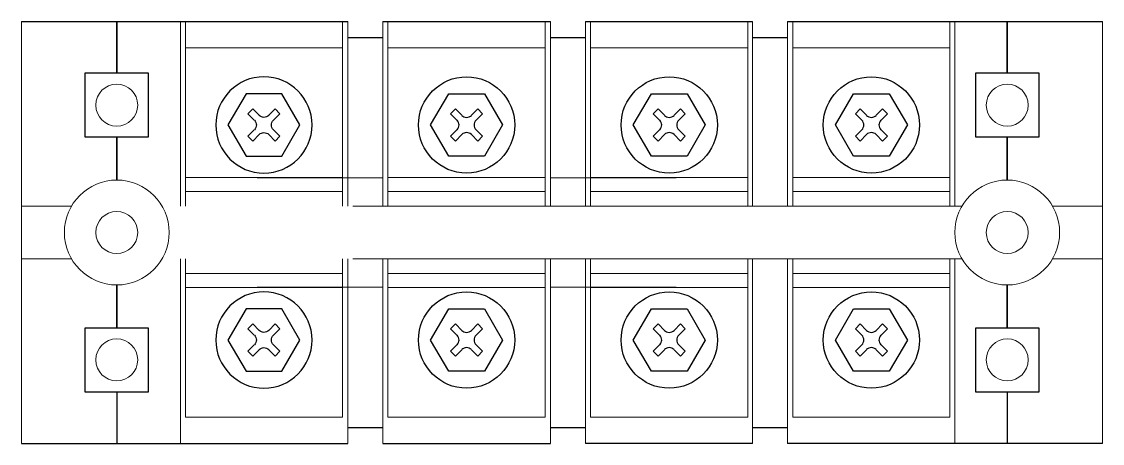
# Model space of a CAD drawing. Header units: millimetres. Extents: x 0 to 68, y 0 to 26.5.
import ezdxf

# ---------------------------------------------------------------- set-up
doc = ezdxf.new("R2010")
doc.units = ezdxf.units.MM
doc.layers.add('3', color=3, linetype='Continuous')
doc.layers.add('hw_VTP', color=7, linetype='Continuous', lineweight=13)

# ---------------------------------------------------------------- blocks, each defined once
blk = doc.blocks.new('1')
at = {"layer": '3'}
for p, q in [((-1.53, 1.07), (-1.07, 1.53)), ((-1.53, 1.07), (-0.92, 0.46)), ((-1.07, 1.53), (-0.46, 0.92)), ((0.46, 0.92), (1.07, 1.53)), ((0.92, 0.46), (1.53, 1.07)), ((1.07, 1.53), (1.53, 1.07)), ((-1.53, -1.07), (-0.92, -0.46)), ((-1.07, -1.53), (-0.46, -0.92)), ((0.46, -0.92), (1.07, -1.53)), ((0.92, -0.46), (1.53, -1.07)), ((-1.53, -1.07), (-1.07, -1.53)), ((1.07, -1.53), (1.53, -1.07))]:
    blk.add_line(p, q, dxfattribs=at)
blk.add_lwpolyline([(-1.71, -2.97), (-3.43, 0), (-1.71, 2.97), (1.71, 2.97), (3.43, 0), (1.71, -2.97)], close=True, dxfattribs=at)
blk.add_circle((0, 0), 4.59, dxfattribs=at)
for centre, start, end in [((-1.37, 0), 315, 45), ((0, 1.37), 225, 315), ((1.37, 0), 135, 225), ((0, -1.37), 45, 135)]:
    blk.add_arc(centre, 0.648, start, end, dxfattribs=at)
blk = doc.blocks.new('HYT-204')
for p, q in [((0, 0), (20.511, 0)), ((5.984, -3.246), (5.984, 0)), ((5.984, 0), (5.984, -3.246)), ((22.712, 0), (33.256, 0)), ((35.457, 0), (45.968, 0)), ((48.169, 0), (58.68, 0)), ((58.68, 0), (67.967, 0)), ((61.984, -3.246), (61.984, 0)), ((61.984, 0), (61.984, -3.246)), ((20.511, -1), (22.712, -1)), ((33.256, -1), (35.457, -1)), ((45.968, -1), (48.169, -1)), ((5.984, -9.951), (5.984, -7.246)), ((5.984, -7.246), (5.984, -9.951)), ((61.984, -9.951), (61.984, -7.246)), ((61.984, -7.246), (61.984, -9.951)), ((5.984, -19.246), (5.984, -16.541)), ((5.984, -16.541), (5.984, -19.246)), ((61.984, -19.246), (61.984, -16.541)), ((61.984, -16.541), (61.984, -19.246)), ((5.984, -23.246), (5.984, -26.492)), ((61.984, -23.246), (61.984, -26.492)), ((20.511, -25.492), (22.712, -25.492)), ((33.256, -25.492), (35.457, -25.492)), ((45.968, -25.492), (48.169, -25.492)), ((0, -26.492), (20.511, -26.492)), ((22.712, -26.492), (33.256, -26.492)), ((45.968, -26.492), (35.457, -26.492)), ((67.967, -26.492), (48.169, -26.492))]:
    blk.add_line(p, q)
for points in [[(3.984, -7.246), (7.984, -7.246), (7.984, -3.246), (3.984, -3.246)], [(59.984, -7.246), (63.984, -7.246), (63.984, -3.246), (59.984, -3.246)], [(3.984, -23.246), (7.984, -23.246), (7.984, -19.246), (3.984, -19.246)], [(59.984, -23.246), (63.984, -23.246), (63.984, -19.246), (59.984, -19.246)]]:
    blk.add_lwpolyline(points, close=True)
at = {"layer": 'hw_VTP', "linetype": 'Continuous'}
for p, q in [((0, 0), (0, -26.492)), ((10, -11.598), (10, 0)), ((10.296, 0), (10.296, -11.598)), ((20.181, 0), (20.181, -11.598)), ((20.511, 0), (20.511, -11.598)), ((22.712, 0), (22.712, -11.598)), ((23.041, 0), (23.041, -11.598)), ((32.926, 0), (32.926, -11.598)), ((33.256, 0), (33.256, -11.598)), ((35.457, 0), (35.457, -11.598)), ((35.786, 0), (35.786, -11.598)), ((45.671, 0), (45.671, -11.598)), ((45.968, -11.598), (45.968, 0)), ((48.169, 0), (48.169, -11.598)), ((48.498, 0), (48.498, -11.598)), ((58.383, 0), (58.383, -11.598)), ((58.68, -11.598), (58.68, 0)), ((67.967, -26.492), (67.967, 0)), ((10.296, -11.598), (10.296, -1.648)), ((20.181, -1.648), (10.296, -1.648)), ((20.181, -11.598), (20.181, -1.648)), ((32.926, -1.648), (23.041, -1.648)), ((45.671, -1.648), (35.786, -1.648)), ((58.383, -1.648), (48.498, -1.648)), ((20.181, -9.786), (10.296, -9.786)), ((14.804, -9.819), (22.712, -9.819)), ((23.041, -9.786), (32.926, -9.786)), ((41.164, -9.819), (33.256, -9.819)), ((35.786, -9.786), (45.671, -9.786)), ((48.498, -9.786), (58.383, -9.786)), ((20.181, -10.676), (10.296, -10.676)), ((23.041, -10.676), (32.926, -10.676)), ((35.786, -10.676), (45.671, -10.676)), ((48.498, -10.676), (58.383, -10.676)), ((0, -11.598), (3.13, -11.598)), ((20.837, -11.598), (59.13, -11.598)), ((64.837, -11.598), (67.967, -11.598)), ((0, -14.893), (3.13, -14.893)), ((10, -26.492), (10, -14.893)), ((10.296, -14.893), (10.296, -24.844)), ((20.181, -14.893), (20.181, -24.844)), ((20.511, -14.893), (20.511, -26.492)), ((20.837, -14.893), (59.13, -14.893)), ((22.712, -14.893), (22.712, -26.492)), ((23.041, -14.893), (23.041, -24.844)), ((32.926, -14.893), (32.926, -24.844)), ((33.256, -14.893), (33.256, -26.492)), ((35.457, -14.893), (35.457, -26.492)), ((35.786, -14.893), (35.786, -24.844)), ((45.671, -14.893), (45.671, -24.844)), ((45.968, -26.492), (45.968, -14.893)), ((48.169, -14.893), (48.169, -26.492)), ((48.498, -14.893), (48.498, -24.844)), ((58.383, -14.893), (58.383, -24.844)), ((58.68, -26.492), (58.68, -14.893)), ((64.837, -14.893), (67.967, -14.893)), ((20.181, -15.816), (10.296, -15.816)), ((23.041, -15.816), (32.926, -15.816)), ((35.786, -15.816), (45.671, -15.816)), ((48.498, -15.816), (58.383, -15.816)), ((20.181, -16.706), (10.296, -16.706)), ((14.804, -16.673), (22.712, -16.673)), ((23.041, -16.706), (32.926, -16.706)), ((41.164, -16.673), (33.256, -16.673)), ((35.786, -16.706), (45.671, -16.706)), ((48.498, -16.706), (58.383, -16.706)), ((20.181, -24.844), (10.296, -24.844)), ((23.041, -24.844), (32.926, -24.844)), ((35.786, -24.844), (45.671, -24.844)), ((48.498, -24.844), (58.383, -24.844))]:
    blk.add_line(p, q, dxfattribs=at)
for centre, radius in [((5.984, -5.246), 1.318), ((5.984, -5.246), 1.318), ((61.984, -5.246), 1.318), ((61.984, -5.246), 1.318), ((5.984, -13.246), 3.295), ((61.984, -13.246), 3.295), ((5.984, -13.246), 1.318), ((61.984, -13.246), 1.318), ((5.984, -21.246), 1.318), ((61.984, -21.246), 1.318), ((61.984, -21.246), 1.318)]:
    blk.add_circle(centre, radius, dxfattribs=at)
at = {"layer": 'hw_VTP', "yscale": 0.659, "zscale": 0.659}
for p, xscale in [((15.239, -6.491), -0.659), ((27.984, -6.491), 0.659), ((40.729, -6.491), 0.659), ((53.441, -6.491), 0.659), ((15.239, -20.001), -0.659), ((27.984, -20.001), 0.659), ((40.729, -20.001), 0.659), ((53.441, -20.001), 0.659)]:
    blk.add_blockref('1', p, dxfattribs=dict(at, xscale=xscale))

msp = doc.modelspace()

# ---------------------------------------------------------------- block references
msp.add_blockref('HYT-204', (0, 26.4918))

doc.saveas('drawing.dxf')
